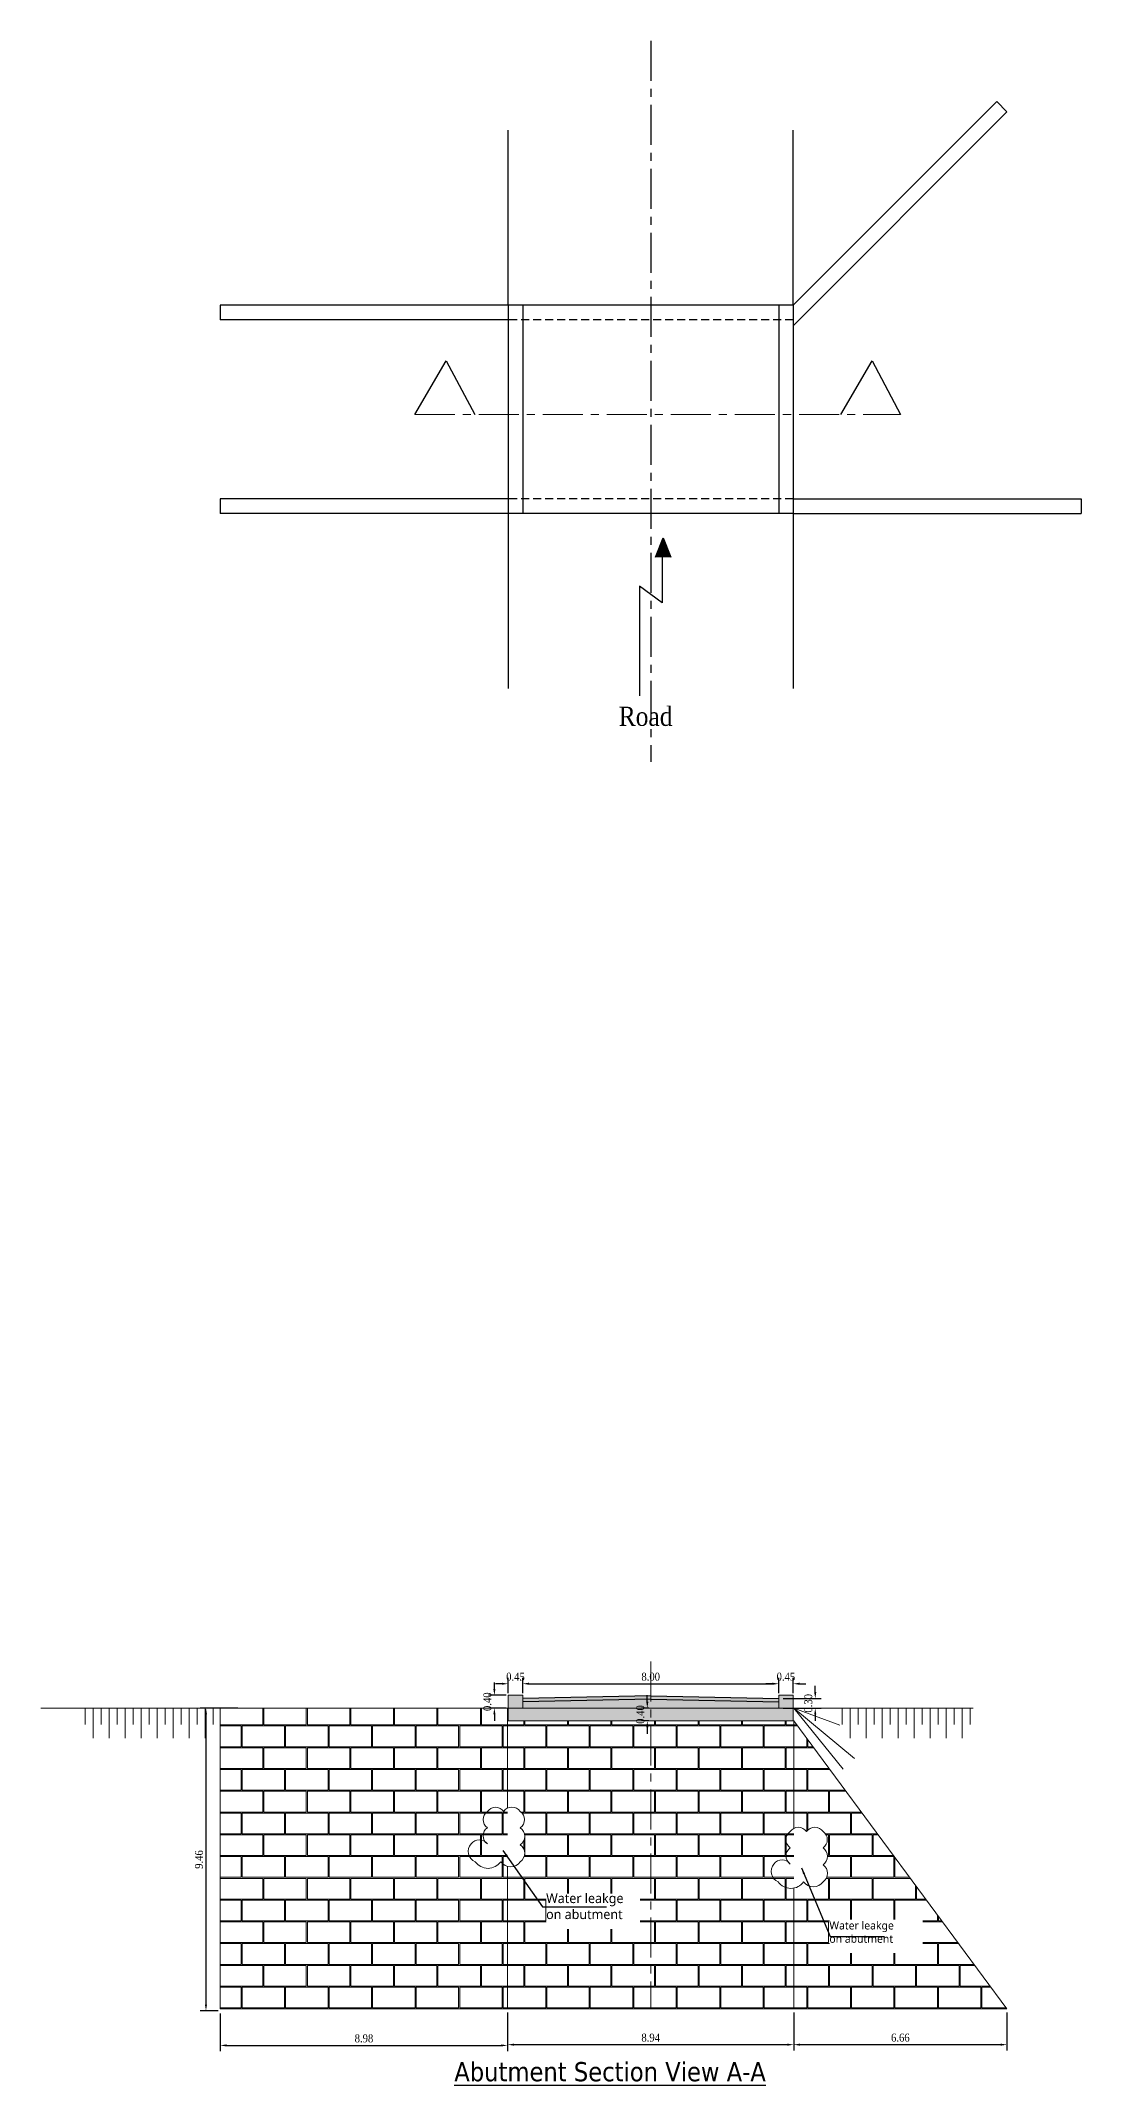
# Model space of a CAD drawing. Header units: inches. Extents: x -70 to 167, y 23 to 114.
# Drawn here: x 134.7 to 167.2, y 50.1 to 114 of the extents above; entities that cross this region are included whole.
import ezdxf

# ---------------------------------------------------------------- set-up
doc = ezdxf.new("R2010")
doc.units = ezdxf.units.IN
doc.header["$MEASUREMENT"] = 0
doc.linetypes.add('CENTER', pattern=[2, 1.25, -0.25, 0.25, -0.25])
doc.linetypes.add('HIDDEN', pattern=[0.375, 0.25, -0.125])
for name, color, linetype, lineweight in [('center line', 251, 'CENTER', 0), ('Damage', 6, 'Continuous', 15), ('dima', 7, 'Continuous', 0), ('hach', 251, 'Continuous', 0), ('text', 1, 'Continuous', 0), ('wall', 4, 'Continuous', 13)]:
    doc.layers.add(name, color=color, linetype=linetype, lineweight=lineweight)
doc.layers.add('SUBSTR', color=6, linetype='Continuous')
doc.layers.add('TEXT2', color=7, linetype='Continuous')
doc.styles.get("Standard").update_dxf_attribs({"font": 'GARA.TTF'})
doc.dimstyles.get("Standard").update_dxf_attribs({"dimtxt": 0.25, "dimasz": 0.2, "dimexe": 0.18, "dimexo": 0.0625, "dimgap": 0.09, "dimtad": 1, "dimzin": 0, "dimdsep": 46, "dimtxsty": 'Standard', "dimcen": 0.09, "dimclrd": 253, "dimclre": 21, "dimadec": 0, "dimazin": 0, "dimtfac": 1, "dimtix": 1, "dimtofl": 0, "dimtmove": 0, "dimatfit": 3, "dimfxl": 1, "dimfxlon": 1, "dimtolj": 1, "dimtzin": 0, "dimarcsym": 0})

# ---------------------------------------------------------------- blocks, each defined once
blk = doc.blocks.new('*D1')
at = {"layer": 'Defpoints', "color": 0}
for p in [(140.2801654134741, 52.51723065544648), (149.260165413474, 52.51723065544648), (149.260165413474, 51.37775138659868)]:
    blk.add_point(p, dxfattribs=at)
at = {"layer": 'dima', "color": 21, "lineweight": -2}
for p, q in [((140.2801654134741, 52.37775138659868), (140.2801654134741, 51.19775138659868)), ((149.260165413474, 52.37775138659868), (149.260165413474, 51.19775138659868))]:
    blk.add_line(p, q, dxfattribs=at)
at = {"layer": 'dima', "color": 253, "lineweight": -2}
blk.add_line((140.4801654134741, 51.37775138659868), (149.060165413474, 51.37775138659868), dxfattribs=at)
at = {"layer": 'dima', "color": 253}
for points in [[(140.4801654134741, 51.41108471993201), (140.4801654134741, 51.34441805326535), (140.2801654134741, 51.37775138659868)], [(149.060165413474, 51.41108471993201), (149.060165413474, 51.34441805326535), (149.260165413474, 51.37775138659868)]]:
    blk.add_solid(points, dxfattribs=at)
at = {"layer": 'dima', "color": 0, "insert": (144.770165413474, 51.59554364274165), "char_height": 0.25, "attachment_point": 5}
blk.add_mtext('\\A1;8.98', dxfattribs=at)
blk = doc.blocks.new('*D2')
at = {"layer": 'Defpoints', "color": 0}
for p in [(149.260165413474, 52.51723065544647), (158.200165413474, 52.51723065544647), (158.200165413474, 51.40135610419993)]:
    blk.add_point(p, dxfattribs=at)
at = {"layer": 'dima', "color": 21, "lineweight": -2}
for p, q in [((149.260165413474, 52.40135610419993), (149.260165413474, 51.22135610419993)), ((158.200165413474, 52.40135610419993), (158.200165413474, 51.22135610419993))]:
    blk.add_line(p, q, dxfattribs=at)
at = {"layer": 'dima', "color": 253, "lineweight": -2}
blk.add_line((149.460165413474, 51.40135610419993), (158.000165413474, 51.40135610419993), dxfattribs=at)
at = {"layer": 'dima', "color": 253}
for points in [[(149.460165413474, 51.43468943753327), (149.460165413474, 51.3680227708666), (149.260165413474, 51.40135610419993)], [(158.000165413474, 51.43468943753327), (158.000165413474, 51.3680227708666), (158.200165413474, 51.40135610419993)]]:
    blk.add_solid(points, dxfattribs=at)
at = {"layer": 'dima', "color": 0, "insert": (153.730165413474, 51.6191483603429), "char_height": 0.25, "attachment_point": 5}
blk.add_mtext('\\A1;8.94', dxfattribs=at)
blk = doc.blocks.new('*D3')
at = {"layer": 'Defpoints', "color": 0}
for p in [(158.200165413474, 52.51723065544647), (164.8623244956869, 52.51723065544647), (164.8623244956869, 51.40135610419992)]:
    blk.add_point(p, dxfattribs=at)
at = {"layer": 'dima', "color": 21, "lineweight": -2}
for p, q in [((158.200165413474, 52.40135610419992), (158.200165413474, 51.22135610419992)), ((164.8623244956869, 52.40135610419992), (164.8623244956869, 51.22135610419992))]:
    blk.add_line(p, q, dxfattribs=at)
at = {"layer": 'dima', "color": 253, "lineweight": -2}
blk.add_line((158.400165413474, 51.40135610419992), (164.6623244956869, 51.40135610419992), dxfattribs=at)
at = {"layer": 'dima', "color": 253}
for points in [[(158.400165413474, 51.43468943753325), (158.400165413474, 51.36802277086659), (158.200165413474, 51.40135610419992)], [(164.6623244956869, 51.43468943753325), (164.6623244956869, 51.36802277086659), (164.8623244956869, 51.40135610419992)]]:
    blk.add_solid(points, dxfattribs=at)
at = {"layer": 'dima', "color": 0, "insert": (161.5312449545804, 51.61905528513812), "char_height": 0.25, "attachment_point": 5}
blk.add_mtext('\\A1;6.66', dxfattribs=at)
blk = doc.blocks.new('*D4')
at = {"layer": 'Defpoints', "color": 0}
for p in [(149.7301654134741, 62.67800573076301), (149.280165413474, 62.31723065544647), (149.7301654134741, 62.31723065544647)]:
    blk.add_point(p, dxfattribs=at)
at = {"layer": 'dima', "color": 253, "lineweight": -2}
for p, q in [((149.080165413474, 62.67800573076301), (148.880165413474, 62.67800573076301)), ((149.930165413474, 62.67800573076301), (150.1301654134741, 62.67800573076301))]:
    blk.add_line(p, q, dxfattribs=at)
at = {"layer": 'dima', "color": 21, "lineweight": -2}
for p, q in [((149.280165413474, 62.37973065544647), (149.280165413474, 62.85800573076301)), ((149.7301654134741, 62.37973065544647), (149.7301654134741, 62.85800573076301))]:
    blk.add_line(p, q, dxfattribs=at)
at = {"layer": 'dima', "color": 253}
for points in [[(149.080165413474, 62.71133906409634), (149.080165413474, 62.64467239742968), (149.280165413474, 62.67800573076301)], [(149.930165413474, 62.71133906409634), (149.930165413474, 62.64467239742968), (149.7301654134741, 62.67800573076301)]]:
    blk.add_solid(points, dxfattribs=at)
at = {"layer": 'dima', "color": 0, "insert": (149.505165413474, 62.89607721252027), "char_height": 0.25, "attachment_point": 5}
blk.add_mtext('\\A1;0.45', dxfattribs=at)
blk = doc.blocks.new('*D5')
at = {"layer": 'Defpoints', "color": 0}
for p in [(157.730165413474, 62.67800573076301), (149.7301654134741, 62.31723065544647), (157.730165413474, 62.31723065544649)]:
    blk.add_point(p, dxfattribs=at)
at = {"layer": 'dima', "color": 21, "lineweight": -2}
for p, q in [((149.7301654134741, 62.37973065544647), (149.7301654134741, 62.85800573076301)), ((157.730165413474, 62.37973065544649), (157.730165413474, 62.85800573076301))]:
    blk.add_line(p, q, dxfattribs=at)
at = {"layer": 'dima', "color": 253, "lineweight": -2}
blk.add_line((149.930165413474, 62.67800573076301), (157.530165413474, 62.67800573076301), dxfattribs=at)
at = {"layer": 'dima', "color": 253}
for points in [[(149.930165413474, 62.71133906409634), (149.930165413474, 62.64467239742968), (149.7301654134741, 62.67800573076301)], [(157.530165413474, 62.71133906409634), (157.530165413474, 62.64467239742968), (157.730165413474, 62.67800573076301)]]:
    blk.add_solid(points, dxfattribs=at)
at = {"layer": 'dima', "color": 0, "insert": (153.730165413474, 62.89579798690598), "char_height": 0.25, "attachment_point": 5}
blk.add_mtext('\\A1;8.00', dxfattribs=at)
blk = doc.blocks.new('*D6')
at = {"color": 253, "lineweight": -2}
for p, q in [((157.530165413474, 62.67800573076301), (157.330165413474, 62.67800573076301)), ((158.380165413474, 62.67800573076301), (158.580165413474, 62.67800573076301))]:
    blk.add_line(p, q, dxfattribs=at)
at = {"color": 21, "lineweight": -2}
for p, q in [((157.730165413474, 62.37973065544649), (157.730165413474, 62.85800573076301)), ((158.180165413474, 62.37973065544647), (158.180165413474, 62.85800573076301))]:
    blk.add_line(p, q, dxfattribs=at)
at = {"color": 253}
for points in [[(157.530165413474, 62.71133906409634), (157.530165413474, 62.64467239742968), (157.730165413474, 62.67800573076301)], [(158.380165413474, 62.71133906409634), (158.380165413474, 62.64467239742968), (158.180165413474, 62.67800573076301)]]:
    blk.add_solid(points, dxfattribs=at)
at = {"layer": 'Defpoints', "color": 0}
for p in [(158.180165413474, 62.67800573076301), (157.730165413474, 62.31723065544649), (158.180165413474, 62.31723065544647)]:
    blk.add_point(p, dxfattribs=at)
at = {"color": 0, "insert": (157.955165413474, 62.89607721252027), "char_height": 0.25, "attachment_point": 5}
blk.add_mtext('\\A1;0.45', dxfattribs=at)
blk = doc.blocks.new('*D7')
at = {"layer": 'Defpoints', "color": 0}
for p in [(144.770165413474, 61.91723065544647), (139.8335259582669, 52.45473065544647), (140.280165413474, 52.45473065544647)]:
    blk.add_point(p, dxfattribs=at)
at = {"layer": 'dima', "color": 21, "lineweight": -2}
for p, q in [((140.8335259582669, 61.91723065544647), (139.6535259582669, 61.91723065544647)), ((140.217665413474, 52.45473065544647), (139.6535259582669, 52.45473065544647))]:
    blk.add_line(p, q, dxfattribs=at)
at = {"layer": 'dima', "color": 253, "lineweight": -2}
blk.add_line((139.8335259582669, 61.71723065544647), (139.8335259582669, 52.65473065544647), dxfattribs=at)
at = {"layer": 'dima', "color": 253}
for points in [[(139.8001926249336, 61.71723065544647), (139.8668592916003, 61.71723065544647), (139.8335259582669, 61.91723065544647)], [(139.8001926249336, 52.65473065544647), (139.8668592916003, 52.65473065544647), (139.8335259582669, 52.45473065544647)]]:
    blk.add_solid(points, dxfattribs=at)
at = {"layer": 'dima', "color": 0, "insert": (139.615733702124, 57.18598065544649), "char_height": 0.25, "attachment_point": 5, "rotation": 90}
blk.add_mtext('\\A1;9.46', dxfattribs=at)
blk = doc.blocks.new('*D8')
at = {"color": 253, "lineweight": -2}
for p, q in [((153.6242079732199, 62.11723065544648), (153.6242079732199, 62.31723065544647)), ((153.6242079732199, 61.31723065544647), (153.6242079732199, 61.11723065544648))]:
    blk.add_line(p, q, dxfattribs=at)
at = {"color": 21, "lineweight": -2}
for p, q in [((153.667665413474, 61.91723065544647), (153.4442079732199, 61.91723065544647)), ((153.667665413474, 61.51723065544648), (153.4442079732199, 61.51723065544648))]:
    blk.add_line(p, q, dxfattribs=at)
at = {"color": 253}
for points in [[(153.5908746398866, 62.11723065544648), (153.6575413065532, 62.11723065544648), (153.6242079732199, 61.91723065544647)], [(153.5908746398866, 61.31723065544647), (153.6575413065532, 61.31723065544647), (153.6242079732199, 61.51723065544648)]]:
    blk.add_solid(points, dxfattribs=at)
at = {"layer": 'Defpoints', "color": 0}
for p in [(153.6242079732199, 61.51723065544648), (153.730165413474, 61.91723065544647), (153.730165413474, 61.51723065544648)]:
    blk.add_point(p, dxfattribs=at)
at = {"color": 0, "insert": (153.4064157170769, 61.71723065544651), "char_height": 0.25, "attachment_point": 5, "rotation": 90}
blk.add_mtext('\\A1;0.40', dxfattribs=at)
blk = doc.blocks.new('*D9')
at = {"layer": 'Defpoints', "color": 0}
for p in [(149.280165413474, 62.31723065544647), (148.8455072816056, 61.91723065544647), (149.280165413474, 61.91723065544647)]:
    blk.add_point(p, dxfattribs=at)
at = {"layer": 'dima', "color": 253, "lineweight": -2}
for p, q in [((148.8455072816056, 62.51723065544647), (148.8455072816056, 62.71723065544646)), ((148.8455072816056, 61.71723065544647), (148.8455072816056, 61.51723065544648))]:
    blk.add_line(p, q, dxfattribs=at)
at = {"layer": 'dima', "color": 21, "lineweight": -2}
for p, q in [((149.217665413474, 62.31723065544647), (148.6655072816056, 62.31723065544647)), ((149.217665413474, 61.91723065544647), (148.6655072816056, 61.91723065544647))]:
    blk.add_line(p, q, dxfattribs=at)
at = {"layer": 'dima', "color": 253}
for points in [[(148.8121739482723, 62.51723065544647), (148.8788406149389, 62.51723065544647), (148.8455072816056, 62.31723065544647)], [(148.8121739482723, 61.71723065544647), (148.8788406149389, 61.71723065544647), (148.8455072816056, 61.91723065544647)]]:
    blk.add_solid(points, dxfattribs=at)
at = {"layer": 'dima', "color": 0, "insert": (148.6277150254626, 62.1172306554465), "char_height": 0.25, "attachment_point": 5, "rotation": 90}
blk.add_mtext('\\A1;0.40', dxfattribs=at)
blk = doc.blocks.new('*D10')
at = {"color": 253, "lineweight": -2}
for p, q in [((158.8725742973999, 62.41721066144448), (158.8725742973999, 62.61721066144447)), ((158.8725742973999, 61.71723065544647), (158.8725742973999, 61.51723065544648))]:
    blk.add_line(p, q, dxfattribs=at)
at = {"color": 21, "lineweight": -2}
for p, q in [((157.8725742973999, 62.21721066144448), (159.0525742973999, 62.21721066144448)), ((157.8725742973999, 61.91723065544647), (159.0525742973999, 61.91723065544647))]:
    blk.add_line(p, q, dxfattribs=at)
at = {"color": 253}
for points in [[(158.8392409640665, 62.41721066144448), (158.9059076307332, 62.41721066144448), (158.8725742973999, 62.21721066144448)], [(158.8392409640665, 61.71723065544647), (158.9059076307332, 61.71723065544647), (158.8725742973999, 61.91723065544647)]]:
    blk.add_solid(points, dxfattribs=at)
at = {"layer": 'Defpoints', "color": 0}
for p in [(157.7301654134739, 62.21721066144448), (157.7301654134739, 61.91723065544647), (158.8725742973999, 61.91723065544647)]:
    blk.add_point(p, dxfattribs=at)
at = {"color": 0, "insert": (158.6547820412569, 62.0672206584455), "char_height": 0.25, "attachment_point": 5, "rotation": 90}
blk.add_mtext('\\A1;0.30', dxfattribs=at)

msp = doc.modelspace()

# ---------------------------------------------------------------- hatches: boundary and pattern name
h = msp.add_hatch()
h.set_pattern_fill('AR-SAND', color=256, scale=0.095, style=0)
h.set_pattern_definition([(37.50000000000001, (149.280165413474, 61.91723065544647), (-0.005984369020412775, 0.1830482580562501), [0, -0.1444, 0, -0.1615, 0, -0.154375]), (7.499999999999999, (149.280165413474, 61.91723065544647), (0.1681287870004341, 0.2681038761968254), [0, -0.0779, 0, -0.13015, 0, -0.049875]), (327.5, (149.163315413474, 61.91723065544647), (0.2958434768663921, 0.0005376100860116273), [0, -0.0475, 0, -0.171, 0, -0.22325]), (317.5, (149.163315413474, 61.91723065544647), (0.2855820274343678, 0.08337917866875368), [0, -0.02375, 0, -0.1121, 0, -0.12825])])
h.paths.add_polyline_path([(149.730165413474, 61.91723065544648), (149.7301654134741, 62.31723065544648), (149.280165413474, 62.31723065544646), (149.280165413474, 61.91723065544647)])
h.paths.add_polyline_path([(158.180165413474, 62.31723065544647), (157.730165413474, 62.31723065544649), (157.730165413474, 61.91723065544647), (158.180165413474, 61.91723065544647)])
h = msp.add_hatch(color=256)
h.set_gradient(color1=(0, 0, 255), one_color=1, tint=1)
h.paths.add_polyline_path([(153.730165413474, 62.1971906634441), (153.730165413474, 62.2972106614445), (149.730165413474, 62.21721066144448), (149.730165413474, 62.11719066344407)])
h.paths.add_polyline_path([(157.730165413474, 62.11719066344408), (157.730165413474, 62.21721066144448), (153.7301654134741, 62.29721066144448), (153.730165413474, 62.1971906634441)])
at = {"layer": 'hach'}
h = msp.add_hatch(dxfattribs=at)
h.set_pattern_fill('AR-SAND', color=256, scale=0.095, style=0)
h.set_pattern_definition([(37.50000000000001, (149.730165413474, 61.91723065544647), (-0.005984369020412775, 0.1830482580562501), [0, -0.1444, 0, -0.1615, 0, -0.154375]), (7.499999999999999, (149.730165413474, 61.91723065544647), (0.1681287870004341, 0.2681038761968254), [0, -0.0779, 0, -0.13015, 0, -0.049875]), (327.5, (149.613315413474, 61.91723065544647), (0.2958434768663921, 0.0005376100860116273), [0, -0.0475, 0, -0.171, 0, -0.22325]), (317.5, (149.613315413474, 61.91723065544647), (0.2855820274343678, 0.08337917866875368), [0, -0.02375, 0, -0.1121, 0, -0.12825])])
h.paths.add_polyline_path([(153.730165413474, 61.91723065544648), (153.730165413474, 62.19719066344408), (149.730165413474, 62.11719066344408), (149.730165413474, 61.91723065544647)])
h.paths.add_polyline_path([(153.7301654134741, 62.19719066344408), (153.7301654134741, 61.91723065544648), (157.730165413474, 61.91723065544647), (157.730165413474, 62.11719066344407)])
h = msp.add_hatch(dxfattribs=at)
h.set_pattern_fill('AR-B816C', color=256, scale=0.085, style=0)
h.set_pattern_definition([(0, (140.280165413474, 52.51723065544647), (0.68, 0.68), [1.328125, -0.031875]), (0, (139.600165413474, 52.54910565544647), (0.68, 0.68), [1.328125, -0.031875]), (90, (140.280165413474, 52.51723065544647), (-0.6799999999999999, 0.68), [-0.711875, 0.6481250000000001]), (90, (140.248290413474, 52.51723065544647), (-0.6799999999999999, 0.68), [-0.711875, 0.6481250000000001])])
h.paths.add_polyline_path([(149.260165413474, 61.51723065544648), (149.260165413474, 61.91723065544646), (140.280165413474, 61.91723065544647), (140.280165413474, 52.51723065544648), (149.260165413474, 52.51723065544647)])
h.paths.add_polyline_path([(158.200165413474, 61.51723065544647), (153.730165413474, 61.51723065544646), (153.730165413474, 52.51723065544647), (158.200165413474, 52.51723065544647)])
edge = h.paths.add_edge_path()
edge.add_arc((149.3504373995563, 57.33115382978076), 0.3711497175488985, 255.9231828901165, 324.9999999502522)
edge.add_arc((149.4683939584979, 57.38400872529468), 0.3244057438866402, 305.0000000497455, 414.9999999502545)
edge.add_arc((149.4691093630843, 57.91446227790701), 0.3231584740544052, 305.0000000497452, 414.9999999502549)
edge.add_arc((149.4766039584918, 58.43319073541441), 0.3100920457230258, 305.0000000497459, 414.9999999502545)
edge.add_arc((149.3954683070687, 58.50585151677429), 0.316177129915429, 35.00000004974827, 115.3365077843582)
edge.add_line((149.260165413474, 58.79161558811014), (149.260165413474, 61.51723065544648))
edge.add_line((149.260165413474, 61.51723065544648), (153.730165413474, 61.51723065544648))
edge.add_line((153.730165413474, 61.51723065544648), (153.730165413474, 52.51723065544647))
edge.add_line((153.730165413474, 52.51723065544647), (149.260165413474, 52.51723065544648))
edge.add_line((149.260165413474, 52.51723065544648), (149.260165413474, 56.97114955013205))
h.paths.add_polyline_path([(153.403012079717, 56.12530337923044), (153.403012079717, 55.01045328662234), (150.4627115646758, 55.01045328662234), (150.4627115646758, 56.12530337923044)])
edge = h.paths.add_edge_path()
edge.add_line((164.8623244956869, 52.51723065544648), (158.200165413474, 61.51723065544649))
edge.add_line((158.200165413474, 61.51723065544649), (158.200165413474, 58.1562612908299))
edge.add_arc((158.3448856174258, 57.88163273933431), 0.310426768704661, 35.00000004974828, 117.7877540224986, ccw=False)
edge.add_arc((158.8581694816278, 57.87833446763924), 0.3161771299154014, 35.000000049742994, 144.9999999502519, ccw=False)
edge.add_arc((158.9393051330509, 57.80567368627933), 0.3100920457230171, -54.9999999502557, 54.999999950255585, ccw=False)
edge.add_arc((158.9318105376434, 57.28694522877194), 0.3231584740544052, -54.9999999502549, 54.9999999502549, ccw=False)
edge.add_arc((158.931095133057, 56.75649167615961), 0.3244057438866402, -54.999999950254505, 54.999999950254505, ccw=False)
edge.add_arc((158.8131385741154, 56.7036367806457), 0.3711497175489098, 215.0000000497452, 324.99999995025473, ccw=False)
edge.add_arc((158.1100739026548, 56.7701624991443), 0.4871337681478839, 280.6577529820514, 324.9999999502552, ccw=False)
edge.add_line((158.200165413474, 56.2914320658645), (158.200165413474, 52.51723065544648))
edge.add_line((158.200165413474, 52.51723065544648), (164.8623244956869, 52.51723065544648))
h.paths.add_polyline_path([(162.2294316505722, 55.31513858651619), (162.2294316505722, 54.26186874235844), (159.3133313623058, 54.26186874235844), (159.3133313623058, 55.31513858651618)])
h = msp.add_hatch(dxfattribs=at)
h.set_pattern_fill('AR-CONC', color=256, scale=0.045, style=0)
h.set_pattern_definition([(50, (149.280165413474, 61.51723065544648), (0.3227670821703391, -0.0282384607421678), [0.03375, -0.37125]), (355, (149.280165413474, 61.51723065544648), (-0.06243810012585, 0.3384864601650053), [0.027, -0.297]), (100.4514, (149.307062669474, 61.51487745244648), (0.2603292217713097, 0.3102477939274291), [0.0286830855, -0.3155139504]), (46.18420000000001, (149.280165413474, 61.60723065544648), (0.48025847188154, -0.07448355644805814), [0.050625, -0.556875]), (96.6356, (149.320186948724, 61.60102366729647), (0.4205982174969165, 0.4383530419051987), [0.0430246296, -0.47327085]), (351.1842, (149.280165413474, 61.60723065544648), (0.4205978753101322, 0.438353370416396), [0.0405, -0.4455]), (21, (149.325165413474, 61.58473065544648), (0.2686081734533077, -0.1811785007994025), [0.03375, -0.37125]), (326.0000000000001, (149.325165413474, 61.58473065544648), (0.1094918993647118, 0.3263175202710838), [0.027, -0.297]), (71.4514, (149.347549418324, 61.56963243274647), (0.3781001828616705, 0.1451387235194786), [0.0286830855, -0.3155139504]), (37.50000000000001, (149.280165413474, 61.51723065544648), (0.005471934892780801, 0.1498022342240902), [0, -0.2934, 0, -0.3015, 0, -0.298125]), (7.499999999999999, (149.280165413474, 61.51723065544648), (0.1183812918489669, 0.1774852703470621), [0, -0.1719, 0, -0.28665, 0, -0.113625]), (327.5, (149.179815413474, 61.51723065544648), (0.2402200962775841, -0.01014969228047091), [0, -0.1125, 0, -0.351, 0, -0.4657499999999999]), (317.5, (149.134815413474, 61.51723065544648), (0.2624337762040738, 0.04504724204954293), [0, -0.14625, 0, -0.2331, 0, -0.33075])])
h.paths.add_polyline_path([(158.180165413474, 61.51723065544648), (158.180165413474, 61.91723065544647), (153.730165413474, 61.91723065544647), (153.730165413474, 61.51723065544648)])
h.paths.add_polyline_path([(149.280165413474, 61.91723065544648), (149.280165413474, 61.51723065544648), (153.7301654134741, 61.51723065544648), (153.7301654134741, 61.91723065544647)])
at = {"layer": 'text'}
h = msp.add_hatch(color=256, dxfattribs=at)
h.set_gradient(color1=(0, 0, 255), one_color=1, tint=1)
h.paths.add_polyline_path([(154.1151206112592, 98.48111157185002), (153.8760694696339, 97.87327153490293), (154.3586799425161, 97.87401501595707)])

# ---------------------------------------------------------------- linework, layer by layer
at = {"linetype": 'CENTER'}
msp.add_line((153.730165413474, 114.008670659792), (153.730165413474, 91.48645908233226), dxfattribs=at)
for p, q in [((158.180165413474, 105.7461545930286), (164.5441264441529, 112.1101156237075)), ((158.180165413474, 105.1097584899607), (164.8623244956869, 111.7919175721736)), ((164.5441264441529, 112.1101156237075), (164.8623244956869, 111.7919175721736)), ((149.280165413474, 105.7461545930286), (149.280165413474, 111.2197694467657)), ((158.180165413474, 105.7461545930286), (158.180165413474, 111.2197694467657)), ((149.280165413474, 105.7461545930286), (140.280165413474, 105.7461545930286)), ((140.280165413474, 105.7461545930286), (140.280165413474, 105.2961545930286)), ((158.180165413474, 105.7461545930286), (149.280165413474, 105.7461545930286)), ((149.280165413474, 105.7461545930286), (149.280165413474, 99.24615459302862)), ((149.730165413474, 105.7461545930286), (149.730165413474, 99.24615459302862)), ((157.730165413474, 105.7461545930286), (157.730165413474, 99.24615459302862)), ((158.180165413474, 105.7461545930286), (158.180165413474, 99.24615459302862)), ((149.280165413474, 105.2961545930286), (140.280165413474, 105.2961545930286)), ((146.3644055930629, 102.3326773043291), (147.3394068537231, 104.0092225025034)), ((147.3394068537231, 104.0092225025034), (148.2296863886087, 102.3326773043291)), ((159.6728837384985, 102.3326773043291), (160.6478849991587, 104.0092225025034)), ((160.6478849991587, 104.0092225025034), (161.5381645340443, 102.3326773043291)), ((149.280165413474, 99.69615459302864), (140.280165413474, 99.69615459302864)), ((140.280165413474, 99.69615459302864), (140.280165413474, 99.24615459302862)), ((158.180165413474, 99.69615459302864), (167.180165413474, 99.69615459302861)), ((167.180165413474, 99.69615459302861), (167.180165413474, 99.24615459302859)), ((149.280165413474, 99.24615459302862), (140.280165413474, 99.24615459302862)), ((158.180165413474, 99.24615459302862), (149.280165413474, 99.24615459302862)), ((149.280165413474, 99.24615459302865), (149.280165413474, 93.77253973929157)), ((158.180165413474, 99.24615459302862), (167.180165413474, 99.24615459302859)), ((158.180165413474, 99.24615459302862), (158.180165413474, 93.77253973929157)), ((153.7301654134739, 62.29721066144449), (149.7301654134739, 62.21721066144448)), ((153.730165413474, 62.19719066344409), (149.730165413474, 62.11719066344408)), ((153.7301654134739, 62.29721066144449), (157.7301654134739, 62.21721066144448)), ((153.730165413474, 62.19719066344409), (157.730165413474, 62.11719066344408))]:
    msp.add_line(p, q)
at = {"linetype": 'HIDDEN'}
for p, q in [((158.180165413474, 105.2961545930286), (149.280165413474, 105.2961545930286)), ((158.180165413474, 99.69615459302864), (149.280165413474, 99.69615459302864))]:
    msp.add_line(p, q, dxfattribs=at)
at = {"layer": 'center line', "color": 5, "linetype": 'CENTER'}
msp.add_line((146.3644055930629, 102.3326773043291), (161.5381645340443, 102.3326773043291), dxfattribs=at)
at = {"layer": 'center line', "linetype": 'CENTER'}
msp.add_line((153.730165413474, 63.36986125113683), (153.730165413474, 52.51723065544648), dxfattribs=at)
at = {"layer": 'Damage'}
for points in [[(148.2483361063177, 57.1182710971724, 0.52056705), (149.0464093498736, 57.1182710971724, 0.52056705), (149.6544654492389, 57.1182710971724, 0.52056705), (149.6544654492389, 57.64974635341696, 0.52056705), (149.6544654492389, 58.17917820239705, 0.52056705), (149.6544654492389, 58.68720326843174, 0.52056705), (149.1364711648985, 58.68720326843174, 0.52056705), (148.6278977208348, 58.68720326843174, 0.52056705), (148.6278977208348, 58.17917820239705, 0.52056705), (148.6278977208348, 57.67115313636236, 0.52056705), (148.1193248394782, 57.67115313636236, 0.52056705)], [(157.7110372808768, 56.49075404803733, 0.52056705), (158.5091105244327, 56.49075404803733, 0.52056705), (159.117166623798, 56.49075404803733, 0.52056705), (159.117166623798, 57.02222930428189, 0.52056705), (159.117166623798, 57.55166115326199, 0.52056705), (159.117166623798, 58.05968621929668, 0.52056705), (158.5991723394577, 58.05968621929668, 0.52056705), (158.090598895394, 58.05968621929668, 0.52056705), (158.090598895394, 57.55166115326199, 0.52056705), (158.090598895394, 57.0436360872273, 0.52056705), (157.5820260140374, 57.0436360872273, 0.52056705)]]:
    msp.add_lwpolyline(points, format="xyb", close=True, dxfattribs=at)
at = {"layer": 'hach'}
for p, q in [((140.280165413474, 61.91723065544645), (134.6744042648291, 61.91723065544645)), ((136.0545379809541, 61.91723065544643), (136.0545379809541, 61.40666735362164)), ((136.3045379809541, 61.91723065544643), (136.3045379809541, 60.97587780981292)), ((136.5545379809541, 61.91723065544643), (136.5545379809541, 61.40666735362164)), ((136.8045379809541, 61.91723065544643), (136.8045379809541, 60.97587780981292)), ((137.0545379809541, 61.91723065544643), (137.0545379809541, 61.40666735362164)), ((137.3045379809541, 61.91723065544643), (137.3045379809541, 60.97587780981292)), ((137.5545379809541, 61.91723065544643), (137.5545379809541, 61.40666735362164)), ((137.8045379809541, 61.91723065544643), (137.8045379809541, 60.97587780981292)), ((138.0545379809541, 61.91723065544643), (138.0545379809541, 61.40666735362164)), ((138.3045379809541, 61.91723065544643), (138.3045379809541, 60.97587780981292)), ((138.5545379809541, 61.91723065544643), (138.5545379809541, 61.40666735362164)), ((138.8045379809541, 61.91723065544643), (138.8045379809541, 60.97587780981292)), ((139.0545379809541, 61.91723065544643), (139.0545379809541, 61.40666735362164)), ((139.3045379809541, 61.91723065544643), (139.3045379809541, 60.97587780981292)), ((139.5545379809541, 61.91723065544643), (139.5545379809541, 61.40666735362164)), ((139.8045379809541, 61.91723065544643), (139.8045379809541, 60.97587780981292)), ((140.0545379809541, 61.91723065544643), (140.0545379809541, 61.40666735362164)), ((158.200165413474, 61.91723065544649), (163.8059265621189, 61.91723065544649)), ((158.200165413474, 61.91723065544647), (160.1006057564038, 60.34583581683694)), ((158.200165413474, 61.91723065544647), (159.7414566567683, 60.00532697633167)), ((158.200165413474, 61.91723065544648), (159.6446132647103, 61.3790167083917)), ((159.7147379403217, 61.91723065544649), (159.7147379403217, 61.4066673536217)), ((159.9647379403217, 61.91723065544649), (159.9647379403217, 60.97587780981298)), ((160.2147379403217, 61.91723065544649), (160.2147379403217, 61.4066673536217)), ((160.4647379403217, 61.91723065544649), (160.4647379403217, 60.97587780981298)), ((160.7147379403217, 61.91723065544649), (160.7147379403217, 61.4066673536217)), ((160.9647379403217, 61.91723065544649), (160.9647379403217, 60.97587780981298)), ((161.2147379403217, 61.91723065544649), (161.2147379403217, 61.4066673536217)), ((161.4647379403217, 61.91723065544649), (161.4647379403217, 60.97587780981298)), ((161.7147379403217, 61.91723065544649), (161.7147379403217, 61.4066673536217)), ((161.9647379403217, 61.91723065544649), (161.9647379403217, 60.97587780981298)), ((162.2147379403217, 61.91723065544649), (162.2147379403217, 61.4066673536217)), ((162.4647379403217, 61.91723065544649), (162.4647379403217, 60.97587780981298)), ((162.7147379403217, 61.91723065544649), (162.7147379403217, 61.4066673536217)), ((162.9647379403217, 61.91723065544649), (162.9647379403217, 60.97587780981298)), ((163.2147379403217, 61.91723065544649), (163.2147379403217, 61.4066673536217)), ((163.4647379403217, 61.91723065544649), (163.4647379403217, 60.97587780981298)), ((163.7147379403217, 61.91723065544649), (163.7147379403217, 61.4066673536217))]:
    msp.add_line(p, q, dxfattribs=at)
at = {"layer": 'SUBSTR', "color": 4, "linetype": 'Continuous', "ltscale": 10}
for p, q in [((153.8760694696339, 97.87327153490293), (154.1151206112916, 98.48111157193244)), ((154.1151206112261, 98.48111157193244), (154.3586799425161, 97.87401501595713))]:
    msp.add_line(p, q, dxfattribs=at)
at = {"layer": 'SUBSTR', "color": 4, "linetype": 'Continuous'}
for p, q in [((154.0900318308086, 98.07707788508179), (154.0925399790904, 96.44898186729944)), ((154.0925399790904, 96.44898186729944), (153.3852477116562, 96.96825091545998)), ((153.3852477116562, 96.96825091545998), (153.3852477116562, 93.54418544984736))]:
    msp.add_line(p, q, dxfattribs=at)
at = {"layer": 'wall'}
for p, q in [((149.280165413474, 62.31723065544647), (149.280165413474, 61.51723065544648)), ((149.280165413474, 62.31723065544647), (149.7301654134741, 62.31723065544647)), ((149.730165413474, 62.31723065544648), (149.730165413474, 61.91723065544647)), ((157.730165413474, 62.31723065544649), (158.180165413474, 62.31723065544647)), ((157.730165413474, 62.3172306554466), (157.730165413474, 61.91723065544647)), ((158.180165413474, 62.31723065544647), (158.180165413474, 61.51723065544648)), ((140.280165413474, 61.91723065544647), (149.260165413474, 61.91723065544647)), ((140.280165413474, 61.91723065544647), (140.280165413474, 52.51723065544648)), ((149.260165413474, 61.91723065544647), (149.260165413474, 61.51723065544648)), ((149.260165413474, 61.51723065544648), (158.200165413474, 61.51723065544648)), ((149.260165413474, 61.51723065544648), (149.260165413474, 58.79161558811014)), ((149.280165413474, 61.91723065544647), (158.200165413474, 61.91723065544647)), ((158.200165413474, 61.51723065544648), (158.200165413474, 58.1562612908299)), ((158.200165413474, 61.51723065544648), (164.8623244956869, 52.51723065544648)), ((149.260165413474, 56.97114955013204), (149.260165413474, 52.51723065544648)), ((158.200165413474, 56.2914320658645), (158.200165413474, 52.51723065544647)), ((140.280165413474, 52.51723065544648), (164.8623244956869, 52.51723065544647))]:
    msp.add_line(p, q, dxfattribs=at)

# ---------------------------------------------------------------- texts
at = {"insert": (152.729483053184, 93.205893166093), "char_height": 0.6, "width": 2.455295946391516, "attachment_point": 1}
msp.add_mtext('Road', dxfattribs=at)
at = {"layer": 'text', "attachment_point": 1}
for insert, char_height, width in [((150.4627115646758, 56.12530337923044), 0.3, 2.654413203542163), ((159.3133313623058, 55.25119583315072), 0.25, 2.244255234426532)]:
    msp.add_mtext('{\\fSegoe UI|b0|i0|c0|p34;Water leakge on abutment}', dxfattribs=dict(at, insert=insert, char_height=char_height, width=width))
at = {"layer": 'TEXT2', "insert": (147.5931188274502, 50.85730449945052), "char_height": 0.6, "width": 10.53104390392349, "attachment_point": 1}
msp.add_mtext('{\\fTahoma|b0|i0|c0|p34;\\LAbutment Section View A-A}', dxfattribs=at)

# ---------------------------------------------------------------- dimensions: what is measured, and where the dimension line sits
dim = msp.add_linear_dim(base=(158.180165413474, 62.67800573076301), p1=(157.730165413474, 62.31723065544649), p2=(158.180165413474, 62.31723065544647), dimstyle='Standard', override={"dimtmove": 1})
dim.commit()
dim.dimension.update_dxf_attribs({"geometry": '*D6', "text_midpoint": (157.955165413474, 62.89607721252027)})
for base, p1, p2, picture, middle in [((158.8725742973999, 61.91723065544647), (157.7301654134739, 62.21721066144448), (157.7301654134739, 61.91723065544647), '*D10', (158.6547820412569, 62.0672206584455)), ((153.6242079732199, 61.51723065544648), (153.730165413474, 61.91723065544647), (153.730165413474, 61.51723065544648), '*D8', (153.4064157170769, 61.71723065544651))]:
    dim = msp.add_linear_dim(base=base, p1=p1, p2=p2, angle=90, dimstyle='Standard')
    dim.commit()
    dim.dimension.update_dxf_attribs({"geometry": picture, "text_midpoint": middle})
at = {"layer": 'dima'}
for base, p1, p2, picture, middle in [((148.8455072816056, 61.91723065544647), (149.280165413474, 62.31723065544647), (149.280165413474, 61.91723065544647), '*D9', (148.6277150254626, 62.1172306554465)), ((139.8335259582669, 52.45473065544647), (144.770165413474, 61.91723065544647), (140.280165413474, 52.45473065544647), '*D7', (139.615733702124, 57.18598065544649))]:
    dim = msp.add_linear_dim(base=base, p1=p1, p2=p2, angle=90, dimstyle='Standard', dxfattribs=at)
    dim.commit()
    dim.dimension.update_dxf_attribs({"geometry": picture, "text_midpoint": middle})
for base, p1, p2, picture, middle in [((149.7301654134741, 62.67800573076301), (149.280165413474, 62.31723065544647), (149.7301654134741, 62.31723065544647), '*D4', (149.505165413474, 62.89607721252027)), ((157.730165413474, 62.67800573076301), (149.7301654134741, 62.31723065544647), (157.730165413474, 62.31723065544649), '*D5', (153.730165413474, 62.89579798690598)), ((149.260165413474, 51.37775138659868), (140.2801654134741, 52.51723065544648), (149.260165413474, 52.51723065544648), '*D1', (144.770165413474, 51.59554364274165)), ((158.200165413474, 51.40135610419993), (149.260165413474, 52.51723065544647), (158.200165413474, 52.51723065544647), '*D2', (153.730165413474, 51.6191483603429)), ((164.8623244956869, 51.40135610419992), (158.200165413474, 52.51723065544647), (164.8623244956869, 52.51723065544647), '*D3', (161.5312449545804, 51.61905528513812))]:
    dim = msp.add_linear_dim(base=base, p1=p1, p2=p2, dimstyle='Standard', dxfattribs=at)
    dim.commit()
    dim.dimension.update_dxf_attribs({"geometry": picture, "text_midpoint": middle})

# ---------------------------------------------------------------- leaders
for points in [[(149.1133427825632, 57.47054636236055), (150.3513943637782, 55.70441272888229), (152.3474634548095, 55.70441272888229)], [(158.4420421218318, 56.93127841397279), (159.3390510695037, 54.7804389575295), (161.032610012934, 54.7804389575295)]]:
    msp.add_leader(points, dimstyle='Standard', override={"dimgap": 0.09, "dimtad": 0})

doc.saveas('drawing.dxf')
